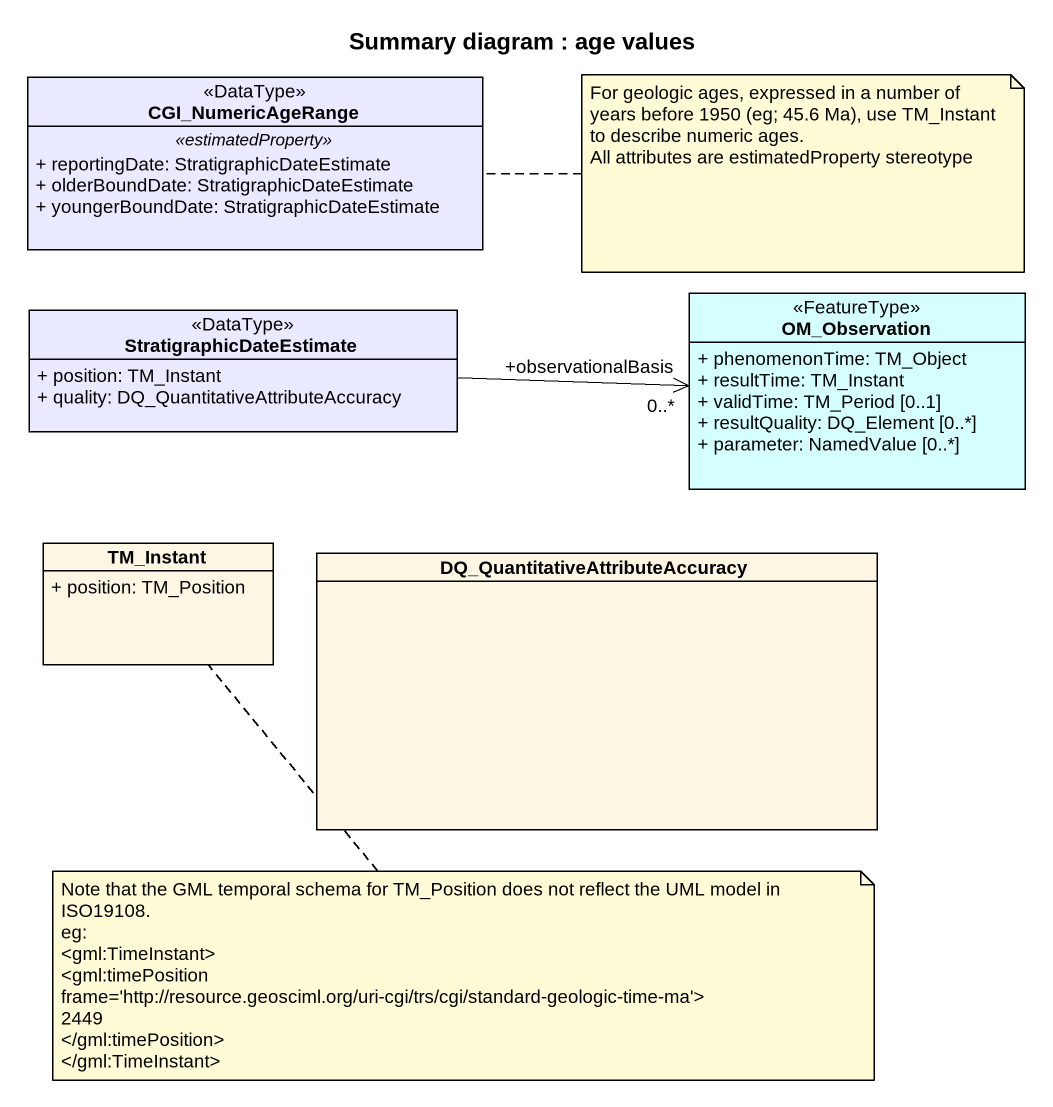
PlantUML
@startuml
title Summary diagram : age values
hide circle
hide empty members
skinparam classAttributeIconSize 0
class CGI_NumericAgeRange <<DataType>> #E9E9FF {
  .. <<estimatedProperty>> ..
  + reportingDate: StratigraphicDateEstimate
  + olderBoundDate: StratigraphicDateEstimate
  + youngerBoundDate: StratigraphicDateEstimate
}
class StratigraphicDateEstimate <<DataType>> #E9E9FF {
  + position: TM_Instant
  + quality: DQ_QuantitativeAttributeAccuracy
}
class OM_Observation <<FeatureType>> #D5FFFF {
  + phenomenonTime: TM_Object
  + resultTime: TM_Instant
  + validTime: TM_Period [0..1]
  + resultQuality: DQ_Element [0..*]
  + parameter: NamedValue [0..*]
}
class TM_Instant {
  + position: TM_Position
}
class "DQ_QuantitativeAttributeAccuracy" as DQ_QuantitativeAttributeAccu
StratigraphicDateEstimate -right-> "+observationalBasis\n0..*" OM_Observation
note right of CGI_NumericAgeRange
  For geologic ages, expressed in a number of years before 1950 (eg; 45.6 Ma), use TM_Instant to describe numeric ages.
  All attributes are estimatedProperty stereotype
end note
note bottom of TM_Instant
  Note that the GML temporal schema for TM_Position does not reflect the UML model in ISO19108.
  eg:
  <gml:TimeInstant>
  <gml:timePosition frame='http://resource.geosciml.org/uri-cgi/trs/cgi/standard-geologic-time-ma'>
  2449
  </gml:timePosition>
  </gml:TimeInstant>
end note
@enduml
